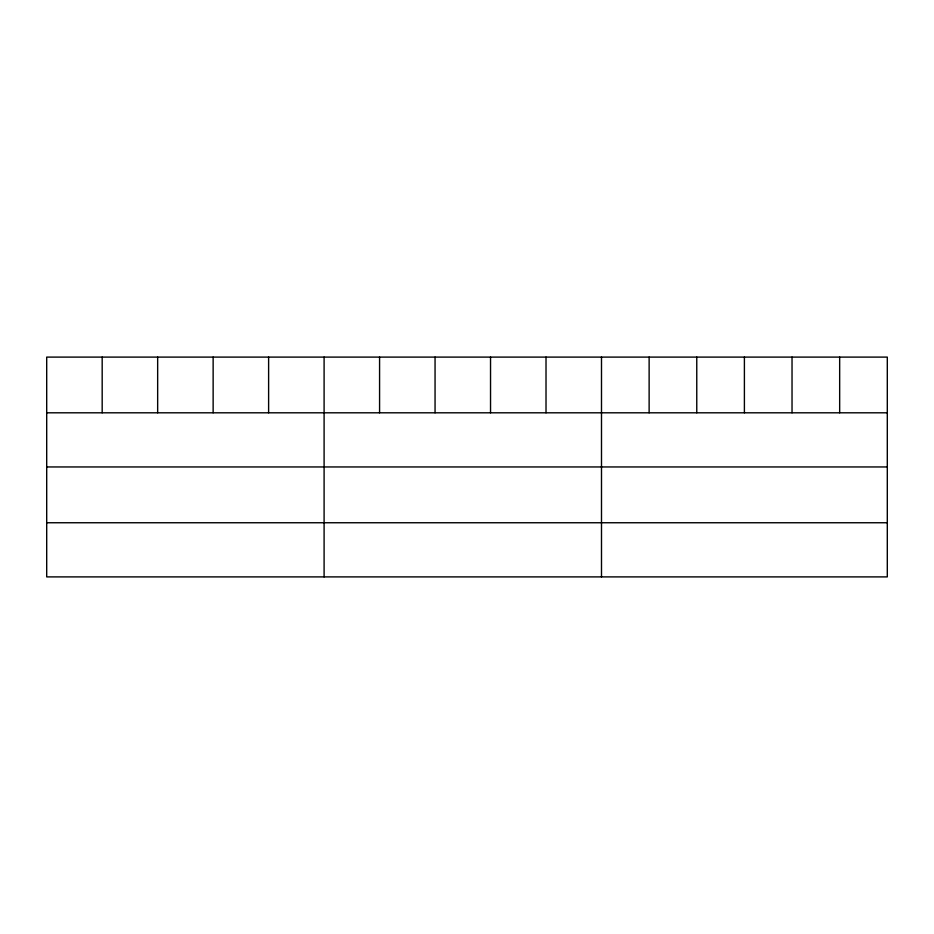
<?xml version="1.0" encoding="UTF-8"?>
<svg xmlns="http://www.w3.org/2000/svg" width="934" height="934" viewBox="0 0 934 934"><rect width="100%" height="100%" fill="white"/><g stroke="black" fill="none" stroke-linecap="round" stroke-linejoin="round"><path stroke-width="1.4" d="M887.3 466.953L887.3 357.103L46.7 357.103L46.7 576.897L887.3 576.897L887.3 466.953L46.7 466.953M46.7 412.805L887.3 412.805M46.7 522.748L887.3 522.748M839.666 357.103L839.666 412.805M792.032 357.103L792.032 412.805M744.398 357.103L744.398 412.805M696.764 357.103L696.764 412.805M649.13 357.103L649.13 412.805M601.496 357.103L601.496 576.897M546.016 357.103L546.016 412.805M490.537 357.103L490.537 412.805M435.057 357.103L435.057 412.805M379.578 357.103L379.578 412.805M324.098 357.103L324.098 576.897M268.618 357.103L268.618 412.805M213.139 357.103L213.139 412.805M157.659 357.103L157.659 412.805M102.18 357.103L102.18 412.805"/></g></svg>
